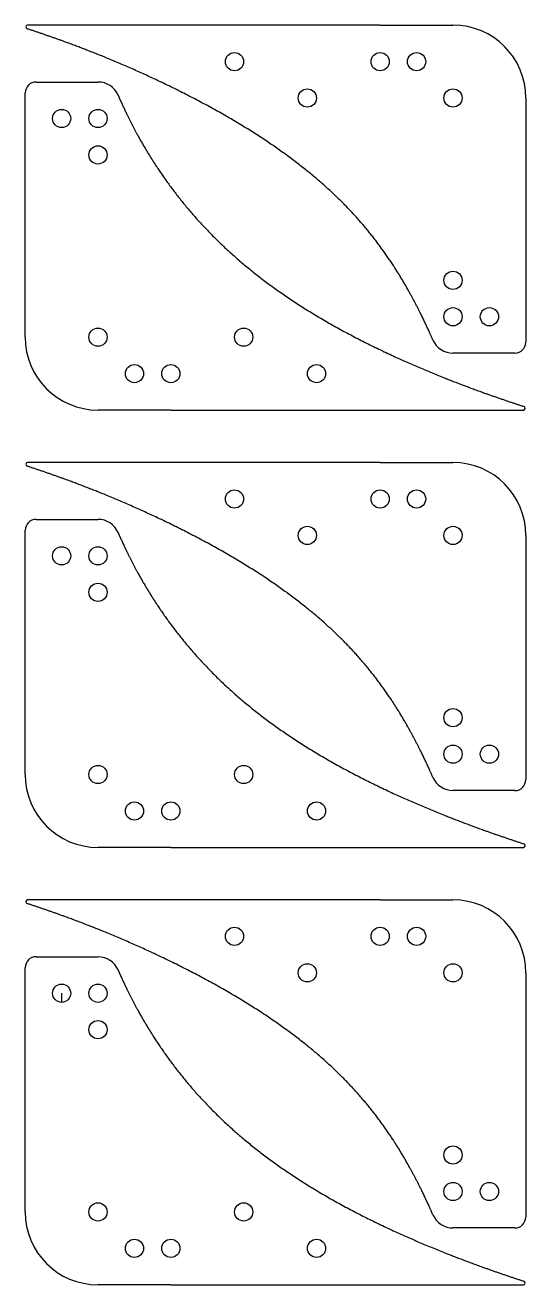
# Model space of a CAD drawing. Header units: inches. Extents: x -1.5 to 5.4, y -4 to 13.3.
import ezdxf

# ---------------------------------------------------------------- set-up
doc = ezdxf.new("R2010")
doc.units = ezdxf.units.IN
doc.layers.get('0').update_dxf_attribs({"linetype": 'CONTINUOUS'})

msp = doc.modelspace()

# ---------------------------------------------------------------- linework, layer by layer
for p, q in [((-1.127, 13.28), (-1.467, 13.28)), ((-0.627, 13.28), (-1.127, 13.28)), ((3.373, 13.28), (-0.627, 13.28)), ((3.373, 13.28), (4.373, 13.28)), ((-1.35, 12.5), (-0.5, 12.5)), ((-1.5, 9), (-1.5, 12.35)), ((5.373, 12.28), (5.373, 8.93)), ((5.223, 8.78), (4.373, 8.78)), ((0.5, 8), (-0.5, 8)), ((0.5, 8), (4.5, 8)), ((4.5, 8), (5, 8)), ((5, 8), (5.34, 8)), ((-1.127, 7.28), (-1.467, 7.28)), ((-0.627, 7.28), (-1.127, 7.28)), ((3.373, 7.28), (-0.627, 7.28)), ((3.373, 7.28), (4.373, 7.28)), ((-1.35, 6.5), (-0.5, 6.5)), ((-1.5, 3), (-1.5, 6.35)), ((5.373, 6.28), (5.373, 2.93)), ((5.223, 2.78), (4.373, 2.78)), ((0.5, 2), (-0.5, 2)), ((0.5, 2), (4.5, 2)), ((4.5, 2), (5, 2)), ((5, 2), (5.34, 2)), ((-1.127, 1.28), (-1.467, 1.28)), ((-0.627, 1.28), (-1.127, 1.28)), ((3.373, 1.28), (-0.627, 1.28)), ((3.373, 1.28), (4.373, 1.28)), ((-1.5, -3), (-1.5, 0.35)), ((-1.35, 0.5), (-0.5, 0.5)), ((5.373, 0.28), (5.373, -3.07)), ((-1, 0), (-1, -0.125)), ((5.223, -3.22), (4.373, -3.22)), ((0.5, -4), (-0.5, -4)), ((0.5, -4), (4.5, -4)), ((4.5, -4), (5, -4)), ((5, -4), (5.34, -4))]:
    msp.add_line(p, q)
for centre in [(1.373, 12.78), (3.373, 12.78), (3.873, 12.78), (2.373, 12.28), (4.373, 12.28), (-1, 12), (-0.5, 12), (-0.5, 11.5), (4.373, 9.78), (4.373, 9.28), (4.873, 9.28), (-0.5, 9), (1.5, 9), (0, 8.5), (0.5, 8.5), (2.5, 8.5), (1.373, 6.78), (3.373, 6.78), (3.873, 6.78), (2.373, 6.28), (4.373, 6.28), (-1, 6), (-0.5, 6), (-0.5, 5.5), (4.373, 3.78), (4.373, 3.28), (4.873, 3.28), (-0.5, 3), (1.5, 3), (0, 2.5), (0.5, 2.5), (2.5, 2.5), (1.373, 0.78), (3.373, 0.78), (3.873, 0.78), (2.373, 0.28), (4.373, 0.28), (-1, 0), (-0.5, 0), (-0.5, -0.5), (4.373, -2.22), (4.373, -2.72), (4.873, -2.72), (-0.5, -3), (1.5, -3), (0, -3.5), (0.5, -3.5), (2.5, -3.5)]:
    msp.add_circle(centre, 0.125)
for centre, radius, start, end in [((-1.467, 13.255), 0.025, 90, 251.9992), ((4.373, 12.28), 1, 0, 90), ((-1.35, 12.35), 0.15, 90, 180), ((-0.5, 12.2), 0.3, 23.4696, 90), ((-0.5, 9), 1, 180, 270), ((4.373, 9.08), 0.3, 203.4696, 270), ((5.223, 8.93), 0.15, -90, 0), ((5.34, 8.025), 0.025, -90, 71.9992), ((-1.467, 7.255), 0.025, 90, 251.9992), ((4.373, 6.28), 1, 0, 90), ((-1.35, 6.35), 0.15, 90, 180), ((-0.5, 6.2), 0.3, 23.4696, 90), ((-0.5, 3), 1, 180, 270), ((4.373, 3.08), 0.3, 203.4696, 270), ((5.223, 2.93), 0.15, -90, 0), ((5.34, 2.025), 0.025, -90, 71.9992), ((-1.467, 1.255), 0.025, 90, 251.9992), ((4.373, 0.28), 1, 0, 90), ((-1.35, 0.35), 0.15, 90, 180), ((-0.5, 0.2), 0.3, 23.4696, 90), ((-0.5, -3), 1, 180, 270), ((4.373, -2.92), 0.3, 203.4696, 270), ((5.223, -3.07), 0.15, -90, 0), ((5.34, -3.975), 0.025, -90, 71.9992)]:
    msp.add_arc(centre, radius, start, end)
for points in [[(4.097, 8.96), (4.043, 9.086), (3.93, 9.331), (3.751, 9.681), (3.488, 10.113), (3.106, 10.607), (2.654, 11.064), (2.12, 11.495), (1.504, 11.903), (0.819, 12.287), (0.083, 12.642), (-0.532, 12.898), (-1.001, 13.072), (-1.317, 13.179), (-1.475, 13.231)], [(4.097, 2.96), (4.043, 3.086), (3.93, 3.331), (3.751, 3.681), (3.488, 4.113), (3.106, 4.607), (2.654, 5.064), (2.12, 5.495), (1.504, 5.903), (0.819, 6.287), (0.083, 6.642), (-0.532, 6.898), (-1.001, 7.072), (-1.317, 7.179), (-1.475, 7.231)], [(4.097, -3.04), (4.043, -2.914), (3.93, -2.669), (3.751, -2.319), (3.488, -1.887), (3.106, -1.393), (2.654, -0.936), (2.12, -0.505), (1.504, -0.097), (0.819, 0.287), (0.083, 0.642), (-0.532, 0.898), (-1.001, 1.072), (-1.317, 1.179), (-1.475, 1.231)]]:
    msp.add_open_spline(points, degree=5)
for points in [[(-0.225, 12.319), (-0.186, 12.231), (-0.091, 12.021), (0.075, 11.696), (0.333, 11.267), (0.716, 10.754), (1.193, 10.247), (1.744, 9.781), (2.367, 9.355), (3.06, 8.966), (3.788, 8.624), (4.406, 8.375), (4.884, 8.203), (5.202, 8.096), (5.348, 8.049)], [(-0.225, 6.319), (-0.186, 6.231), (-0.091, 6.021), (0.075, 5.696), (0.333, 5.267), (0.716, 4.754), (1.193, 4.247), (1.744, 3.781), (2.367, 3.355), (3.06, 2.966), (3.788, 2.624), (4.406, 2.375), (4.884, 2.203), (5.202, 2.096), (5.348, 2.049)], [(-0.225, 0.319), (-0.186, 0.231), (-0.091, 0.021), (0.075, -0.304), (0.333, -0.733), (0.716, -1.246), (1.193, -1.753), (1.744, -2.219), (2.367, -2.645), (3.06, -3.034), (3.788, -3.376), (4.406, -3.625), (4.884, -3.797), (5.202, -3.904), (5.348, -3.951)]]:
    msp.add_open_spline(points, degree=5, knots=[0.028886, 0.028886, 0.028886, 0.028886, 0.028886, 0.028886, 0.1, 0.2, 0.3, 0.4, 0.5, 0.6, 0.7, 0.8, 0.9, 0.9827891, 0.9827891, 0.9827891, 0.9827891, 0.9827891, 0.9827891])

doc.saveas('drawing.dxf')
